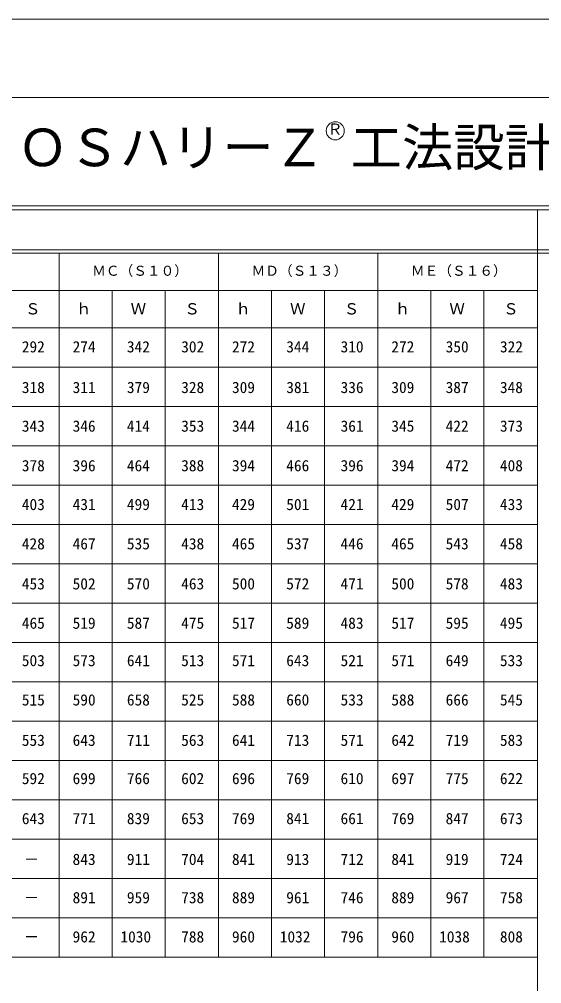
# Model space of a CAD drawing. Units: millimetres, scale not verified. Extents: x -5554 to 1990, y -5428 to 5334.
# Drawn here: x -3312 to -1785, y -2915 to -94 of the extents above; entities that cross this region are included whole.
import ezdxf
from ezdxf.enums import TextEntityAlignment as Align

# ---------------------------------------------------------------- set-up
doc = ezdxf.new("R2010")
doc.units = ezdxf.units.MM
doc.header["$LTSCALE"] = 5
for name, color, linetype, lineweight in [('0-2_2', 7, 'Continuous', 18), ('0-3_5', 7, 'Continuous', 18), ('0-7_waku', 7, 'Continuous', 18), ('8-3_DEFPOINTS', 7, 'Continuous', 18), ('8-9_0', 7, 'Continuous', 18)]:
    doc.layers.add(name, color=color, linetype=linetype, lineweight=lineweight)
doc.styles.add('ＭＳ ゴシック', font='')
doc.styles.get('ＭＳ ゴシック').set_extended_font_data('MS Gothic')

msp = doc.modelspace()

# ---------------------------------------------------------------- linework, layer by layer
at = {"layer": '0-2_2'}
msp.add_circle((-2388.877, -420.597), 26.466, dxfattribs=at)
at = {"layer": '0-3_5'}
for p, q in [((-5325.258, -652.03), (1649.742, -652.03)), ((-1797.81, -652.03), (-1797.81, -4865.845)), ((1761.342, -778.53), (-5325.258, -778.53)), ((-3196.042, -2837.28), (-3196.042, -778.53)), ((-2730.242, -2837.28), (-2730.242, -778.53)), ((-2264.442, -2837.28), (-2264.442, -778.53)), ((-4127.642, -887.905), (-1797.81, -887.905)), ((-3040.942, -2837.28), (-3040.942, -887.905)), ((-2885.842, -2837.28), (-2885.842, -887.905)), ((-2575.142, -2837.28), (-2575.142, -887.905)), ((-2420.042, -2837.28), (-2420.042, -887.905)), ((-2109.342, -2837.28), (-2109.342, -887.905)), ((-1954.242, -2837.28), (-1954.242, -887.905)), ((-4561.731, -997.28), (-1797.81, -997.28)), ((-4561.731, -1112.28), (-1797.81, -1112.28)), ((-4561.731, -1227.28), (-1797.81, -1227.28)), ((-4561.731, -1342.28), (-1797.81, -1342.28)), ((-4561.731, -1457.28), (-1797.81, -1457.28)), ((-4561.731, -1572.28), (-1797.81, -1572.28)), ((-4561.731, -1687.28), (-1797.81, -1687.28)), ((-4561.731, -1802.28), (-1797.81, -1802.28)), ((-4561.731, -1917.28), (-1797.81, -1917.28)), ((-4561.731, -2032.28), (-1797.81, -2032.28)), ((-4561.731, -2147.28), (-1797.81, -2147.28)), ((-4561.731, -2262.28), (-1797.81, -2262.28)), ((-4561.731, -2377.28), (-1797.81, -2377.28)), ((-4561.731, -2492.28), (-1797.81, -2492.28)), ((-4561.731, -2607.28), (-1797.81, -2607.28)), ((-4561.731, -2722.28), (-1797.81, -2722.28)), ((-4561.731, -2837.28), (-1797.81, -2837.28))]:
    msp.add_line(p, q, dxfattribs=at)
at = {"layer": '0-7_waku'}
for p, q in [((-5299.858, -323.006), (1735.942, -323.006)), ((1735.942, -640.506), (-5299.858, -640.506)), ((-5325.258, -652.03), (1761.342, -652.03))]:
    msp.add_line(p, q, dxfattribs=at)
at = {"layer": '8-3_DEFPOINTS'}
msp.add_line((-5553.858, -94.406), (1989.942, -94.406), dxfattribs=at)
at = {"layer": '8-9_0'}
msp.add_line((1761.342, -768.53), (-5325.258, -768.53), dxfattribs=at)

# ---------------------------------------------------------------- texts
at = {"layer": '0-2_2', "style": 'ＭＳ ゴシック'}
for s, height, p in [('ＯＳハリーＺ 工法設計施工標準図 2/2', 110, (-3318.904, -557.136)), ('Ｒ', 32.99, (-2412.201, -442.08))]:
    msp.add_text(s, height=height, dxfattribs=at).set_placement(p, align=Align.BOTTOM_LEFT)
at = {"layer": '0-3_5', "style": 'ＭＳ ゴシック'}
for s, height, p in [('ＭＣ（Ｓ１０）', 29.33, (-3099.31, -853.351)), ('ＭＤ（Ｓ１３）', 29.33, (-2633.51, -853.351)), ('ＭＥ（Ｓ１６）', 29.33, (-2167.71, -853.351)), ('Ｓ', 32.99, (-3295.404, -967.572)), ('ｈ', 32.99, (-3146.379, -967.572)), ('Ｗ', 32.99, (-2986.768, -967.572)), ('Ｓ', 32.99, (-2829.604, -967.572)), ('ｈ', 32.99, (-2680.579, -967.572)), ('Ｗ', 32.99, (-2520.968, -967.572)), ('Ｓ', 32.99, (-2363.804, -967.572)), ('ｈ', 32.99, (-2214.779, -967.572)), ('Ｗ', 32.99, (-2055.168, -967.572)), ('Ｓ', 32.99, (-1898.004, -967.572)), ('292', 32.99, (-3304.956, -1078.583)), ('274', 32.99, (-3156.52, -1078.583)), ('342', 32.99, (-2997.85, -1078.583)), ('302', 32.99, (-2839.156, -1078.583)), ('272', 32.99, (-2690.72, -1078.583)), ('344', 32.99, (-2532.05, -1078.583)), ('310', 32.99, (-2373.356, -1078.583)), ('272', 32.99, (-2224.92, -1078.583)), ('350', 32.99, (-2066.25, -1078.583)), ('322', 32.99, (-1907.556, -1078.583)), ('318', 32.99, (-3304.956, -1197.508)), ('311', 32.99, (-3156.52, -1197.508)), ('379', 32.99, (-2997.85, -1197.508)), ('328', 32.99, (-2839.156, -1197.508)), ('309', 32.99, (-2690.72, -1197.508)), ('381', 32.99, (-2532.05, -1197.508)), ('336', 32.99, (-2373.356, -1197.508)), ('309', 32.99, (-2224.92, -1197.508)), ('387', 32.99, (-2066.25, -1197.508)), ('348', 32.99, (-1907.556, -1197.508)), ('343', 32.99, (-3304.956, -1310.515)), ('346', 32.99, (-3156.52, -1310.515)), ('414', 32.99, (-2997.85, -1310.515)), ('353', 32.99, (-2839.156, -1310.515)), ('344', 32.99, (-2690.72, -1310.515)), ('416', 32.99, (-2532.05, -1310.515)), ('361', 32.99, (-2373.356, -1310.515)), ('345', 32.99, (-2224.92, -1310.515)), ('422', 32.99, (-2066.25, -1310.515)), ('373', 32.99, (-1907.556, -1310.515)), ('378', 32.99, (-3304.956, -1426.213)), ('396', 32.99, (-3156.52, -1426.213)), ('464', 32.99, (-2997.85, -1426.213)), ('388', 32.99, (-2839.156, -1426.213)), ('394', 32.99, (-2690.72, -1426.213)), ('466', 32.99, (-2532.05, -1426.213)), ('396', 32.99, (-2373.356, -1426.213)), ('394', 32.99, (-2224.92, -1426.213)), ('472', 32.99, (-2066.25, -1426.213)), ('408', 32.99, (-1907.556, -1426.213)), ('403', 32.99, (-3304.956, -1539.75)), ('431', 32.99, (-3156.52, -1539.75)), ('499', 32.99, (-2997.85, -1539.75)), ('413', 32.99, (-2839.156, -1539.75)), ('429', 32.99, (-2690.72, -1539.75)), ('501', 32.99, (-2532.05, -1539.75)), ('421', 32.99, (-2373.356, -1539.75)), ('429', 32.99, (-2224.92, -1539.75)), ('507', 32.99, (-2066.25, -1539.75)), ('433', 32.99, (-1907.556, -1539.75)), ('428', 32.99, (-3304.956, -1654.75)), ('467', 32.99, (-3156.52, -1654.75)), ('535', 32.99, (-2997.85, -1654.75)), ('438', 32.99, (-2839.156, -1654.75)), ('465', 32.99, (-2690.72, -1654.75)), ('537', 32.99, (-2532.05, -1654.75)), ('446', 32.99, (-2373.356, -1654.75)), ('465', 32.99, (-2224.92, -1654.75)), ('543', 32.99, (-2066.25, -1654.75)), ('458', 32.99, (-1907.556, -1654.75)), ('453', 32.99, (-3304.956, -1771.837)), ('502', 32.99, (-3156.52, -1771.837)), ('570', 32.99, (-2997.85, -1771.837)), ('463', 32.99, (-2839.156, -1771.837)), ('500', 32.99, (-2690.72, -1771.837)), ('572', 32.99, (-2532.05, -1771.837)), ('471', 32.99, (-2373.356, -1771.837)), ('500', 32.99, (-2224.92, -1771.837)), ('578', 32.99, (-2066.25, -1771.837)), ('483', 32.99, (-1907.556, -1771.837)), ('465', 32.99, (-3304.956, -1886.837)), ('519', 32.99, (-3156.52, -1886.837)), ('587', 32.99, (-2997.85, -1886.837)), ('475', 32.99, (-2839.156, -1886.837)), ('517', 32.99, (-2690.72, -1886.837)), ('589', 32.99, (-2532.05, -1886.837)), ('483', 32.99, (-2373.356, -1886.837)), ('517', 32.99, (-2224.92, -1886.837)), ('595', 32.99, (-2066.25, -1886.837)), ('495', 32.99, (-1907.556, -1886.837)), ('503', 32.99, (-3304.956, -1996.371)), ('573', 32.99, (-3156.52, -1996.371)), ('641', 32.99, (-2997.85, -1996.371)), ('513', 32.99, (-2839.156, -1996.371)), ('571', 32.99, (-2690.72, -1996.371)), ('643', 32.99, (-2532.05, -1996.371)), ('521', 32.99, (-2373.356, -1996.371)), ('571', 32.99, (-2224.92, -1996.371)), ('649', 32.99, (-2066.25, -1996.371)), ('533', 32.99, (-1907.556, -1996.371)), ('515', 32.99, (-3304.956, -2111.371)), ('590', 32.99, (-3156.52, -2111.371)), ('658', 32.99, (-2997.85, -2111.371)), ('525', 32.99, (-2839.156, -2111.371)), ('588', 32.99, (-2690.72, -2111.371)), ('660', 32.99, (-2532.05, -2111.371)), ('533', 32.99, (-2373.356, -2111.371)), ('588', 32.99, (-2224.92, -2111.371)), ('666', 32.99, (-2066.25, -2111.371)), ('545', 32.99, (-1907.556, -2111.371)), ('553', 32.99, (-3304.956, -2229.491)), ('643', 32.99, (-3156.52, -2229.491)), ('711', 32.99, (-2997.85, -2229.491)), ('563', 32.99, (-2839.156, -2229.491)), ('641', 32.99, (-2690.72, -2229.491)), ('713', 32.99, (-2532.05, -2229.491)), ('571', 32.99, (-2373.356, -2229.491)), ('642', 32.99, (-2224.92, -2229.491)), ('719', 32.99, (-2066.25, -2229.491)), ('583', 32.99, (-1907.556, -2229.491)), ('592', 32.99, (-3304.956, -2341.362)), ('699', 32.99, (-3156.52, -2341.362)), ('766', 32.99, (-2997.85, -2341.362)), ('602', 32.99, (-2839.156, -2341.362)), ('696', 32.99, (-2690.72, -2341.362)), ('769', 32.99, (-2532.05, -2341.362)), ('610', 32.99, (-2373.356, -2341.362)), ('697', 32.99, (-2224.92, -2341.362)), ('775', 32.99, (-2066.25, -2341.362)), ('622', 32.99, (-1907.556, -2341.362)), ('643', 32.99, (-3304.956, -2458.415)), ('771', 32.99, (-3156.52, -2458.415)), ('839', 32.99, (-2997.85, -2458.415)), ('653', 32.99, (-2839.156, -2458.415)), ('769', 32.99, (-2690.72, -2458.415)), ('841', 32.99, (-2532.05, -2458.415)), ('661', 32.99, (-2373.356, -2458.415)), ('769', 32.99, (-2224.92, -2458.415)), ('847', 32.99, (-2066.25, -2458.415)), ('673', 32.99, (-1907.556, -2458.415)), ('843', 32.99, (-3156.52, -2577.791)), ('911', 32.99, (-2997.85, -2577.791)), ('704', 32.99, (-2839.156, -2577.791)), ('841', 32.99, (-2690.72, -2577.791)), ('913', 32.99, (-2532.05, -2577.791)), ('712', 32.99, (-2373.356, -2577.791)), ('841', 32.99, (-2224.92, -2577.791)), ('919', 32.99, (-2066.25, -2577.791)), ('724', 32.99, (-1907.556, -2577.791)), ('－', 32.99, (-3299.146, -2577.791)), ('891', 32.99, (-3156.52, -2689.688)), ('959', 32.99, (-2997.85, -2689.688)), ('738', 32.99, (-2839.156, -2689.688)), ('889', 32.99, (-2690.72, -2689.688)), ('961', 32.99, (-2532.05, -2689.688)), ('746', 32.99, (-2373.356, -2689.688)), ('889', 32.99, (-2224.92, -2689.688)), ('967', 32.99, (-2066.25, -2689.688)), ('758', 32.99, (-1907.556, -2689.688)), ('－', 32.99, (-3299.146, -2689.688)), ('962', 32.99, (-3156.52, -2804.405)), ('1030', 32.99, (-3016.832, -2804.405)), ('788', 32.99, (-2839.156, -2804.405)), ('960', 32.99, (-2690.72, -2804.405)), ('1032', 32.99, (-2551.032, -2804.405)), ('796', 32.99, (-2373.356, -2804.405)), ('960', 32.99, (-2224.92, -2804.405)), ('1038', 32.99, (-2085.232, -2804.405)), ('808', 32.99, (-1907.556, -2804.405)), ('－', 32.99, (-3299.146, -2804.405))]:
    msp.add_text(s, height=height, dxfattribs=at).set_placement(p, align=Align.BOTTOM_LEFT)

doc.saveas('drawing.dxf')
